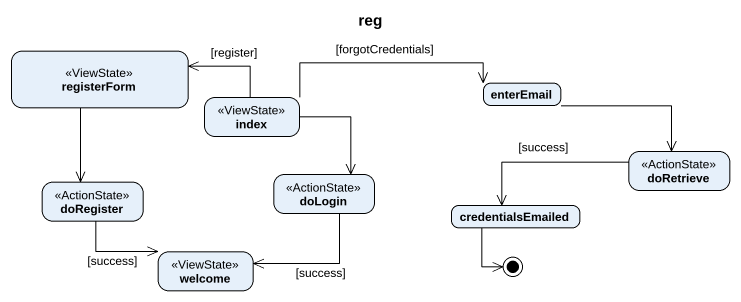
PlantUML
@startuml
title reg
hide empty description
state registerForm <<ViewState>>
state index <<ViewState>>
state enterEmail
state doRetrieve <<ActionState>>
state doRegister <<ActionState>>
state doLogin <<ActionState>>
state welcome <<ViewState>>
state credentialsEmailed
registerForm --> doRegister
index -left-> registerForm : [register]
index -right-> enterEmail : [forgotCredentials]
index --> doLogin
enterEmail -right-> doRetrieve
doRetrieve -left-> credentialsEmailed : [success]
doRegister --> welcome : [success]
doLogin --> welcome : [success]
credentialsEmailed --> [*]
@enduml
